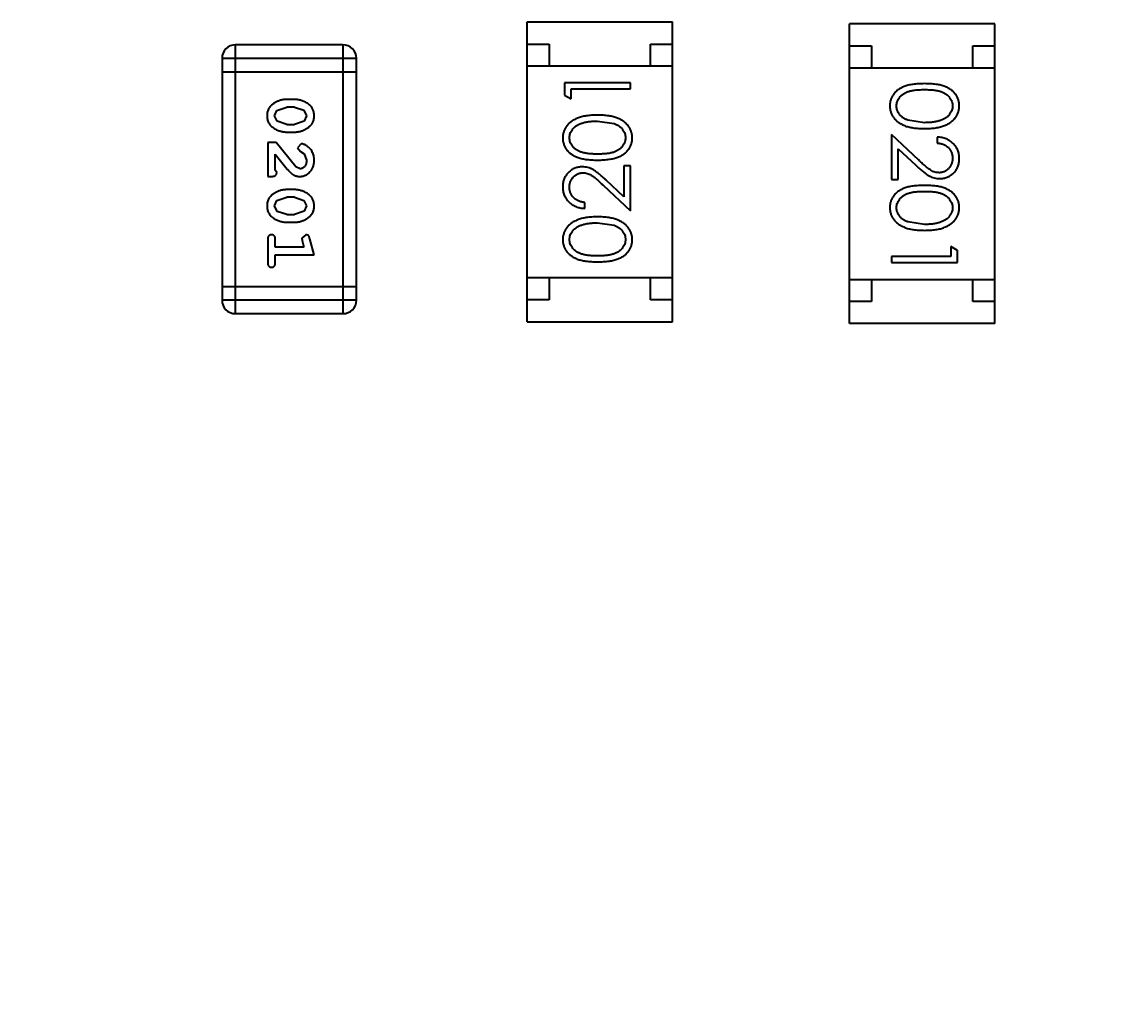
# Model space of a CAD drawing. Header units: millimetres. Extents: x -67 to 102, y -58 to 29.
# Drawn here: x 57.022 to 59.512, y -34.67 to -32.452 of the extents above; entities that cross this region are included whole.
import ezdxf

# ---------------------------------------------------------------- set-up
doc = ezdxf.new("R2010")
doc.units = ezdxf.units.MM
doc.header["$LTSCALE"] = 1.21
doc.header["$MEASUREMENT"] = 0
doc.header["$PDMODE"] = 3
doc.header["$PDSIZE"] = 0.3125
doc.layers.get('0').update_dxf_attribs({"linetype": 'CONTINUOUS'})
doc.layers.get('DEFPOINTS').update_dxf_attribs({"linetype": 'CONTINUOUS'})
doc.layers.add('Dim', color=3, linetype='CONTINUOUS', lineweight=25)
doc.styles.get("Standard").update_dxf_attribs({"font": 'txt', "width": 0.8})
doc.dimstyles.get("Standard").update_dxf_attribs({"dimtxt": 0.15625, "dimasz": 0.1875, "dimexe": 0.125, "dimexo": 0.0625, "dimgap": 0.09, "dimtad": 0, "dimtih": 1, "dimtoh": 1, "dimzin": 4, "dimdsep": 46, "dimtxsty": 'Standard', "dimblk": '_FILLED', "dimblk1": '_FILLED', "dimblk2": '_FILLED', "dimcen": 0.09, "dimazin": 1, "dimtp": 0.01, "dimtm": 0.01, "dimtfac": 1, "dimtofl": 0, "dimtmove": 0, "dimatfit": 3, "dimldrblk": '_FILLED', "dimfxl": 1, "dimtolj": 1, "dimtzin": 4, "dimarcsym": 0})

# ---------------------------------------------------------------- blocks, each defined once
blk = doc.blocks.new('_FILLED')
at = {"color": 0, "linetype": 'ByBlock'}
blk.add_solid([(0, 0), (-1, 0.1667), (-1, -0.1667)], dxfattribs=at)
blk = doc.blocks.new('*D46')
at = {"color": 0, "linetype": 'ByBlock', "lineweight": -2}
for p, q in [((46.8524, -34.0313), (46.8524, -55.0848)), ((77.3324, -34.0313), (77.3324, -55.0848)), ((46.8524, -54.9598), (58.9357, -54.9598)), ((77.3324, -54.9598), (65.2491, -54.9598))]:
    blk.add_line(p, q, dxfattribs=at)
at = {"layer": 'DEFPOINTS', "color": 0, "linetype": 'ByBlock'}
for p in [(46.8524, -33.9688), (77.3324, -33.9688)]:
    blk.add_point(p, dxfattribs=at)
at = {"color": 0, "linetype": 'ByBlock', "lineweight": -2, "xscale": 2, "yscale": 2, "zscale": 2, "rotation": 180}
blk.add_blockref('_FILLED', (46.8524, -54.9598), dxfattribs=at)
at = {"color": 0, "linetype": 'ByBlock', "lineweight": -2, "xscale": 2, "yscale": 2, "zscale": 2}
blk.add_blockref('_FILLED', (77.3324, -54.9598), dxfattribs=at)
at = {"color": 0, "linetype": 'ByBlock', "lineweight": -2, "insert": (62.0924, -54.9598), "char_height": 2, "attachment_point": 5}
blk.add_mtext('\\A1;30.48', dxfattribs=at)

msp = doc.modelspace()

# ---------------------------------------------------------------- linework, layer by layer
at = {"color": 7, "linetype": 'Continuous'}
for p, q in [((58.1675, -32.4518), (58.4975, -32.4518)), ((58.1675, -33.1318), (58.1675, -32.4518)), ((58.4975, -33.1318), (58.4975, -32.4518)), ((59.2286, -32.4557), (58.8986, -32.4557)), ((58.8986, -33.1357), (58.8986, -32.4557)), ((59.2286, -33.1357), (59.2286, -32.4557)), ((57.7499, -32.5036), (57.5061, -32.5036)), ((57.5061, -33.1132), (57.5061, -32.5036)), ((57.7499, -32.5036), (57.7499, -33.1132)), ((58.1675, -32.5018), (58.2175, -32.5018)), ((58.2175, -32.5018), (58.2175, -32.5518)), ((58.4475, -32.5018), (58.4975, -32.5018)), ((58.4475, -32.5518), (58.4475, -32.5018)), ((58.8986, -32.5057), (58.9486, -32.5057)), ((58.9486, -32.5057), (58.9486, -32.5557)), ((59.1786, -32.5057), (59.2286, -32.5057)), ((59.1786, -32.5557), (59.1786, -32.5057)), ((57.4756, -32.5341), (57.7804, -32.5341)), ((57.4756, -32.5341), (57.4756, -33.0828)), ((57.7804, -33.0828), (57.7804, -32.5341)), ((57.4756, -32.5646), (57.7804, -32.5646)), ((58.4975, -32.5518), (58.1675, -32.5518)), ((58.8986, -32.5557), (59.2286, -32.5557)), ((58.4022, -32.59), (58.2522, -32.59)), ((58.2522, -32.59), (58.2522, -32.6177)), ((58.4022, -32.6034), (58.4022, -32.59)), ((58.2522, -32.6177), (58.2676, -32.6265)), ((58.2676, -32.6034), (58.4022, -32.6034)), ((58.2676, -32.6265), (58.2676, -32.6034)), ((57.6002, -32.6525), (57.6225, -32.6448)), ((57.64, -32.6275), (57.6223, -32.6275)), ((57.6397, -32.6448), (57.6225, -32.6448)), ((57.6397, -32.6448), (57.6615, -32.6521)), ((57.595, -32.6646), (57.6002, -32.6525)), ((57.6008, -32.6769), (57.595, -32.6646)), ((57.6615, -32.6521), (57.6673, -32.6645)), ((57.6673, -32.6645), (57.662, -32.6766)), ((57.6225, -32.6842), (57.6008, -32.6769)), ((57.6225, -32.6842), (57.6397, -32.6842)), ((57.662, -32.6766), (57.6397, -32.6842)), ((58.3272, -32.6765), (58.3649, -32.6822)), ((59.0689, -32.6802), (59.0312, -32.6745)), ((57.6223, -32.7015), (57.64, -32.7015)), ((59.056, -32.7653), (58.9939, -32.7071)), ((58.9939, -32.7071), (58.9939, -32.809)), ((59.0977, -32.7129), (59.0977, -32.7263)), ((57.5981, -32.7251), (57.5792, -32.7251)), ((57.5792, -32.7251), (57.5792, -32.8022)), ((57.6431, -32.7801), (57.5981, -32.7251)), ((57.6553, -32.7282), (57.6469, -32.737)), ((57.6469, -32.737), (57.6534, -32.7455)), ((57.6534, -32.7455), (57.6619, -32.7505)), ((59.0093, -32.7392), (59.0493, -32.7768)), ((59.0093, -32.809), (59.0093, -32.7392)), ((57.5965, -32.788), (57.5965, -32.7518)), ((57.5965, -32.7518), (57.6236, -32.7854)), ((57.6619, -32.7505), (57.6673, -32.7654)), ((57.5997, -32.7935), (57.5965, -32.788)), ((57.6528, -32.7848), (57.6431, -32.7801)), ((58.4022, -32.7784), (58.3868, -32.7784)), ((58.3868, -32.7784), (58.3868, -32.8482)), ((58.4022, -32.8804), (58.4022, -32.7784)), ((57.5792, -32.8022), (57.5871, -32.8022)), ((58.3868, -32.8482), (58.3467, -32.8107)), ((58.9939, -32.809), (59.0093, -32.809)), ((57.64, -32.832), (57.6223, -32.832)), ((58.3401, -32.8222), (58.4022, -32.8804)), ((57.595, -32.8691), (57.6002, -32.857)), ((57.6008, -32.8814), (57.595, -32.8691)), ((57.6002, -32.857), (57.6225, -32.8493)), ((57.6397, -32.8493), (57.6225, -32.8493)), ((57.6397, -32.8493), (57.6615, -32.8566)), ((57.6615, -32.8566), (57.6673, -32.869)), ((57.6673, -32.869), (57.662, -32.8811)), ((58.2983, -32.8746), (58.2983, -32.8611)), ((57.6225, -32.8887), (57.6008, -32.8814)), ((57.6225, -32.8887), (57.6397, -32.8887)), ((57.662, -32.8811), (57.6397, -32.8887)), ((57.6223, -32.906), (57.64, -32.906)), ((58.3272, -32.9073), (58.3649, -32.913)), ((59.0689, -32.911), (59.0312, -32.9053)), ((57.5792, -32.9453), (57.5792, -32.9972)), ((57.5965, -32.9626), (57.5965, -32.9453)), ((57.6656, -32.9343), (57.6563, -32.9422)), ((57.6563, -32.9422), (57.6573, -32.9476)), ((57.6846, -32.9799), (57.6747, -32.9433)), ((57.6615, -32.9626), (57.5965, -32.9626)), ((57.6573, -32.9476), (57.6615, -32.9626)), ((59.1439, -32.9698), (59.1285, -32.961)), ((59.1285, -32.961), (59.1285, -32.984)), ((59.1439, -32.9975), (59.1439, -32.9698)), ((57.5965, -32.9799), (57.6846, -32.9799)), ((57.5965, -32.9972), (57.5965, -32.9799)), ((59.1285, -32.984), (58.9939, -32.984)), ((58.9939, -32.984), (58.9939, -32.9975)), ((58.9939, -32.9975), (59.1439, -32.9975)), ((58.4975, -33.0318), (58.1675, -33.0318)), ((58.2175, -33.0318), (58.2175, -33.0818)), ((58.4475, -33.0818), (58.4475, -33.0318)), ((58.8986, -33.0357), (59.2286, -33.0357)), ((58.9486, -33.0357), (58.9486, -33.0857)), ((59.1786, -33.0857), (59.1786, -33.0357)), ((57.7804, -33.0523), (57.4756, -33.0523)), ((57.7804, -33.0828), (57.4756, -33.0828)), ((58.2175, -33.0818), (58.1675, -33.0818)), ((58.4975, -33.0818), (58.4475, -33.0818)), ((58.9486, -33.0857), (58.8986, -33.0857)), ((59.2286, -33.0857), (59.1786, -33.0857)), ((57.5061, -33.1132), (57.7499, -33.1132)), ((58.1675, -33.1318), (58.4975, -33.1318)), ((59.2286, -33.1357), (58.8986, -33.1357))]:
    msp.add_line(p, q, dxfattribs=at)
for centre, start, end in [((57.5061, -32.5341), 90, 180), ((57.7499, -32.5341), 0, 90), ((57.5061, -33.0828), 180, 270), ((57.7499, -33.0828), 270, 0)]:
    msp.add_arc(centre, 0.0305, start, end, dxfattribs=at)
for points, knots in [([(59.0688, -32.5917), (59.0664, -32.5917), (59.0618, -32.5918), (59.055, -32.5921), (59.0487, -32.5926), (59.0427, -32.5933), (59.0372, -32.5942), (59.0321, -32.5952), (59.0273, -32.5966), (59.023, -32.5981), (59.019, -32.5998), (59.0153, -32.6016), (59.0118, -32.6036), (59.0086, -32.6058), (59.0056, -32.6081), (59.0029, -32.6106), (59.0005, -32.6133), (58.9983, -32.616), (58.9964, -32.619), (58.9947, -32.622), (58.9932, -32.6251), (58.9921, -32.6283), (58.9912, -32.6315), (58.9905, -32.6349), (58.9901, -32.6384), (58.9901, -32.6407), (58.99, -32.6419)], [0, 0, 0, 0, 0.068113, 0.132564, 0.193427, 0.250218, 0.303569, 0.353576, 0.400235, 0.443586, 0.484619, 0.524292, 0.56238, 0.599049, 0.63494, 0.669782, 0.704009, 0.737842, 0.771098, 0.803896, 0.836415, 0.868639, 0.900715, 0.933378, 0.966213, 1, 1, 1, 1]), ([(59.1477, -32.6419), (59.1477, -32.6407), (59.1477, -32.6384), (59.1473, -32.6349), (59.1466, -32.6315), (59.1457, -32.6282), (59.1445, -32.625), (59.143, -32.6219), (59.1413, -32.6189), (59.1394, -32.6159), (59.1372, -32.6131), (59.1347, -32.6104), (59.132, -32.608), (59.129, -32.6057), (59.1258, -32.6035), (59.1224, -32.6015), (59.1187, -32.5997), (59.1147, -32.598), (59.1104, -32.5965), (59.1057, -32.5952), (59.1006, -32.5941), (59.0951, -32.5933), (59.0891, -32.5926), (59.0827, -32.5921), (59.0759, -32.5918), (59.0712, -32.5917), (59.0688, -32.5917)], [0, 0, 0, 0, 0.033742, 0.066533, 0.099153, 0.13154, 0.164087, 0.196563, 0.229707, 0.263315, 0.297504, 0.331686, 0.366482, 0.4021, 0.438958, 0.476748, 0.515985, 0.556589, 0.599519, 0.645765, 0.695487, 0.748721, 0.805687, 0.866754, 0.931405, 1, 1, 1, 1]), ([(59.0054, -32.6423), (59.0055, -32.6407), (59.0057, -32.6374), (59.007, -32.6325), (59.009, -32.6278), (59.0114, -32.624), (59.0137, -32.6211), (59.0156, -32.6191), (59.0178, -32.6172), (59.0201, -32.6154), (59.0226, -32.6138), (59.0253, -32.6123), (59.0282, -32.611), (59.0313, -32.6097), (59.0348, -32.6086), (59.0385, -32.6077), (59.0427, -32.6069), (59.0472, -32.6063), (59.0521, -32.6058), (59.0573, -32.6055), (59.063, -32.6052), (59.0669, -32.6052), (59.0689, -32.6052)], [0, 0, 0, 0, 0.060034, 0.120278, 0.182348, 0.247919, 0.281641, 0.315701, 0.350322, 0.385703, 0.421819, 0.459196, 0.497866, 0.538301, 0.58121, 0.628183, 0.679403, 0.734699, 0.794074, 0.858416, 0.927049, 1, 1, 1, 1]), ([(59.0689, -32.6052), (59.0709, -32.6052), (59.0748, -32.6052), (59.0805, -32.6055), (59.0858, -32.6058), (59.0906, -32.6063), (59.0952, -32.6069), (59.0993, -32.6078), (59.1031, -32.6087), (59.1065, -32.6098), (59.1096, -32.611), (59.1125, -32.6124), (59.1152, -32.6139), (59.1177, -32.6155), (59.12, -32.6172), (59.1222, -32.6191), (59.1241, -32.6211), (59.1264, -32.624), (59.1287, -32.6277), (59.1309, -32.6324), (59.1321, -32.6373), (59.1323, -32.6407), (59.1323, -32.6423)], [0, 0, 0, 0, 0.073302, 0.142286, 0.206253, 0.266017, 0.321612, 0.372532, 0.419497, 0.462398, 0.502825, 0.541489, 0.579034, 0.615143, 0.650298, 0.684912, 0.718701, 0.752189, 0.817245, 0.879117, 0.939613, 1, 1, 1, 1]), ([(57.6223, -32.6275), (57.6212, -32.6275), (57.6191, -32.6276), (57.6159, -32.6279), (57.6128, -32.6284), (57.6097, -32.6291), (57.6066, -32.6299), (57.6036, -32.6311), (57.6007, -32.6323), (57.5978, -32.6338), (57.5951, -32.6354), (57.5925, -32.637), (57.5902, -32.6387), (57.5881, -32.6403), (57.5862, -32.642), (57.5846, -32.6437), (57.5831, -32.6454), (57.5815, -32.6478), (57.5799, -32.651), (57.5786, -32.6552), (57.5778, -32.6597), (57.5777, -32.6629), (57.5777, -32.6646)], [0, 0, 0, 0, 0.049886, 0.09882, 0.148132, 0.19689, 0.246038, 0.295176, 0.345305, 0.395692, 0.445312, 0.491875, 0.535813, 0.577009, 0.616081, 0.652689, 0.687585, 0.720206, 0.785062, 0.85223, 0.923759, 1, 1, 1, 1]), ([(57.6846, -32.6643), (57.6846, -32.6629), (57.6845, -32.6601), (57.6838, -32.656), (57.6827, -32.6522), (57.6811, -32.6486), (57.679, -32.6453), (57.6765, -32.6422), (57.6736, -32.6394), (57.6702, -32.637), (57.6666, -32.6348), (57.6629, -32.6329), (57.6592, -32.6312), (57.6554, -32.6299), (57.6516, -32.6288), (57.6478, -32.6281), (57.6439, -32.6276), (57.6413, -32.6276), (57.64, -32.6275)], [0, 0, 0, 0, 0.06692, 0.130834, 0.19258, 0.252759, 0.312631, 0.373411, 0.436359, 0.501894, 0.568244, 0.632472, 0.69556, 0.757163, 0.818592, 0.878885, 0.939235, 1, 1, 1, 1]), ([(58.99, -32.6419), (58.9901, -32.6431), (58.9901, -32.6454), (58.9905, -32.649), (58.9912, -32.6524), (58.9921, -32.6557), (58.9933, -32.659), (58.9948, -32.6622), (58.9965, -32.6653), (58.9985, -32.6683), (59.0008, -32.6712), (59.0033, -32.6739), (59.0061, -32.6765), (59.0091, -32.6789), (59.0124, -32.6812), (59.016, -32.6832), (59.0198, -32.6852), (59.0239, -32.687), (59.0282, -32.6886), (59.033, -32.6899), (59.0381, -32.6911), (59.0435, -32.692), (59.0494, -32.6927), (59.0555, -32.6933), (59.0621, -32.6936), (59.0665, -32.6936), (59.0688, -32.6936)], [0, 0, 0, 0, 0.033824, 0.067298, 0.10028, 0.133019, 0.165736, 0.198792, 0.232372, 0.266409, 0.301016, 0.336196, 0.371972, 0.408574, 0.446394, 0.485225, 0.525372, 0.567224, 0.611081, 0.65775, 0.70702, 0.759235, 0.814484, 0.873227, 0.934937, 1, 1, 1, 1]), ([(59.0312, -32.6745), (59.0301, -32.6741), (59.0281, -32.6734), (59.0251, -32.672), (59.0224, -32.6706), (59.0199, -32.669), (59.0176, -32.6672), (59.0155, -32.6654), (59.0135, -32.6634), (59.0113, -32.6606), (59.0089, -32.6569), (59.0069, -32.6522), (59.0056, -32.6473), (59.0055, -32.644), (59.0054, -32.6423)], [0, 0, 0, 0, 0.075949, 0.148549, 0.218996, 0.286119, 0.351826, 0.416074, 0.478265, 0.540325, 0.660405, 0.774606, 0.887187, 1, 1, 1, 1]), ([(59.0688, -32.6936), (59.0711, -32.6936), (59.0756, -32.6936), (59.0822, -32.6933), (59.0884, -32.6927), (59.0942, -32.692), (59.0997, -32.691), (59.1048, -32.6899), (59.1096, -32.6885), (59.114, -32.6869), (59.1181, -32.685), (59.1219, -32.6831), (59.1255, -32.681), (59.1288, -32.6788), (59.1318, -32.6764), (59.1346, -32.6738), (59.1371, -32.6711), (59.1393, -32.6682), (59.1413, -32.6652), (59.143, -32.6621), (59.1445, -32.659), (59.1457, -32.6557), (59.1466, -32.6524), (59.1473, -32.6489), (59.1477, -32.6454), (59.1477, -32.6431), (59.1477, -32.6419)], [0, 0, 0, 0, 0.065278, 0.127205, 0.186168, 0.241675, 0.294115, 0.343609, 0.390387, 0.434463, 0.476646, 0.517002, 0.555936, 0.593716, 0.630057, 0.665601, 0.700745, 0.734917, 0.768681, 0.802087, 0.834849, 0.867433, 0.900138, 0.932806, 0.966212, 1, 1, 1, 1]), ([(59.1323, -32.6423), (59.1323, -32.644), (59.1321, -32.6472), (59.1309, -32.6521), (59.1287, -32.6568), (59.1264, -32.6605), (59.1241, -32.6634), (59.1221, -32.6654), (59.1199, -32.6674), (59.1174, -32.6692), (59.1147, -32.6709), (59.1117, -32.6724), (59.1085, -32.6739), (59.1051, -32.6752), (59.1014, -32.6764), (59.0975, -32.6774), (59.0934, -32.6782), (59.089, -32.679), (59.0843, -32.6795), (59.0794, -32.6799), (59.0742, -32.6801), (59.0707, -32.6802), (59.0689, -32.6802)], [0, 0, 0, 0, 0.059689, 0.119507, 0.181075, 0.246162, 0.279894, 0.314468, 0.350403, 0.387474, 0.426147, 0.466624, 0.508745, 0.553328, 0.600058, 0.649177, 0.700552, 0.754894, 0.811825, 0.871514, 0.934319, 1, 1, 1, 1]), ([(57.5777, -32.6646), (57.5777, -32.666), (57.5778, -32.6688), (57.5785, -32.6729), (57.5796, -32.6768), (57.5812, -32.6803), (57.5832, -32.6837), (57.5857, -32.6867), (57.5887, -32.6895), (57.5921, -32.692), (57.5957, -32.6942), (57.5993, -32.6961), (57.6031, -32.6978), (57.6068, -32.6991), (57.6106, -32.7002), (57.6145, -32.7009), (57.6184, -32.7014), (57.621, -32.7014), (57.6223, -32.7015)], [0, 0, 0, 0, 0.067217, 0.131051, 0.19272, 0.252824, 0.312745, 0.373449, 0.436041, 0.501494, 0.567761, 0.632087, 0.695096, 0.757109, 0.817993, 0.878657, 0.939311, 1, 1, 1, 1]), ([(57.64, -32.7015), (57.6411, -32.7015), (57.6432, -32.7014), (57.6464, -32.7011), (57.6496, -32.7006), (57.6527, -32.6999), (57.6557, -32.699), (57.6587, -32.6979), (57.6617, -32.6966), (57.6646, -32.6951), (57.6673, -32.6935), (57.6699, -32.6919), (57.6722, -32.6902), (57.6743, -32.6885), (57.6761, -32.6868), (57.6778, -32.6851), (57.6792, -32.6834), (57.6808, -32.681), (57.6824, -32.6778), (57.6837, -32.6737), (57.6845, -32.6691), (57.6846, -32.666), (57.6846, -32.6643)], [0, 0, 0, 0, 0.049855, 0.099516, 0.148482, 0.19758, 0.246804, 0.296268, 0.346517, 0.397047, 0.446826, 0.49336, 0.537801, 0.579207, 0.617974, 0.654833, 0.689171, 0.722088, 0.786392, 0.853518, 0.924186, 1, 1, 1, 1]), ([(58.3272, -32.6631), (58.3249, -32.6631), (58.3204, -32.6631), (58.3139, -32.6634), (58.3077, -32.664), (58.3018, -32.6647), (58.2964, -32.6657), (58.2912, -32.6668), (58.2865, -32.6682), (58.2821, -32.6698), (58.278, -32.6717), (58.2741, -32.6736), (58.2706, -32.6757), (58.2673, -32.6779), (58.2643, -32.6803), (58.2615, -32.6829), (58.259, -32.6856), (58.2567, -32.6885), (58.2547, -32.6915), (58.253, -32.6946), (58.2516, -32.6977), (58.2504, -32.701), (58.2495, -32.7043), (58.2488, -32.7078), (58.2484, -32.7113), (58.2484, -32.7136), (58.2483, -32.7148)], [0, 0, 0, 0, 0.065278, 0.127205, 0.186168, 0.241675, 0.294115, 0.343609, 0.390387, 0.434463, 0.476646, 0.517002, 0.555936, 0.593716, 0.630057, 0.665601, 0.700745, 0.734917, 0.768681, 0.802087, 0.834849, 0.867433, 0.900138, 0.932806, 0.966212, 1, 1, 1, 1]), ([(58.406, -32.7148), (58.406, -32.7136), (58.406, -32.7113), (58.4055, -32.7077), (58.4049, -32.7043), (58.4039, -32.701), (58.4027, -32.6977), (58.4013, -32.6945), (58.3995, -32.6914), (58.3976, -32.6884), (58.3953, -32.6855), (58.3928, -32.6828), (58.39, -32.6802), (58.3869, -32.6778), (58.3836, -32.6755), (58.3801, -32.6735), (58.3763, -32.6715), (58.3722, -32.6697), (58.3678, -32.6681), (58.3631, -32.6668), (58.358, -32.6656), (58.3525, -32.6647), (58.3467, -32.664), (58.3405, -32.6634), (58.334, -32.6631), (58.3295, -32.6631), (58.3272, -32.6631)], [0, 0, 0, 0, 0.033824, 0.067298, 0.10028, 0.133019, 0.165736, 0.198792, 0.232372, 0.266409, 0.301016, 0.336196, 0.371972, 0.408574, 0.446394, 0.485225, 0.525372, 0.567224, 0.611081, 0.65775, 0.70702, 0.759235, 0.814484, 0.873227, 0.934937, 1, 1, 1, 1]), ([(58.2637, -32.7144), (58.2638, -32.7127), (58.264, -32.7095), (58.2652, -32.7046), (58.2674, -32.6999), (58.2697, -32.6962), (58.272, -32.6933), (58.274, -32.6913), (58.2762, -32.6893), (58.2787, -32.6875), (58.2814, -32.6858), (58.2844, -32.6843), (58.2875, -32.6828), (58.291, -32.6815), (58.2946, -32.6804), (58.2985, -32.6793), (58.3027, -32.6785), (58.3071, -32.6777), (58.3118, -32.6772), (58.3167, -32.6768), (58.3219, -32.6766), (58.3254, -32.6765), (58.3272, -32.6765)], [0, 0, 0, 0, 0.059689, 0.119507, 0.181075, 0.246162, 0.279894, 0.314468, 0.350403, 0.387474, 0.426147, 0.466624, 0.508745, 0.553328, 0.600058, 0.649177, 0.700552, 0.754894, 0.811825, 0.871514, 0.934319, 1, 1, 1, 1]), ([(58.3649, -32.6822), (58.3659, -32.6826), (58.368, -32.6833), (58.3709, -32.6847), (58.3736, -32.6861), (58.3762, -32.6877), (58.3785, -32.6895), (58.3806, -32.6913), (58.3825, -32.6933), (58.3848, -32.6962), (58.3871, -32.6998), (58.3891, -32.7045), (58.3904, -32.7094), (58.3906, -32.7127), (58.3906, -32.7144)], [0, 0, 0, 0, 0.075949, 0.148549, 0.218996, 0.286119, 0.351826, 0.416074, 0.478265, 0.540325, 0.660405, 0.774606, 0.887187, 1, 1, 1, 1]), ([(58.2483, -32.7148), (58.2484, -32.716), (58.2484, -32.7183), (58.2488, -32.7218), (58.2495, -32.7252), (58.2504, -32.7285), (58.2516, -32.7317), (58.253, -32.7348), (58.2547, -32.7378), (58.2567, -32.7408), (58.2589, -32.7436), (58.2614, -32.7463), (58.2641, -32.7487), (58.267, -32.751), (58.2703, -32.7532), (58.2737, -32.7552), (58.2774, -32.757), (58.2814, -32.7587), (58.2857, -32.7602), (58.2904, -32.7615), (58.2955, -32.7626), (58.301, -32.7634), (58.307, -32.7641), (58.3134, -32.7646), (58.3202, -32.7649), (58.3248, -32.765), (58.3272, -32.765)], [0, 0, 0, 0, 0.033742, 0.066533, 0.099153, 0.13154, 0.164087, 0.196563, 0.229707, 0.263315, 0.297504, 0.331686, 0.366482, 0.4021, 0.438958, 0.476748, 0.515985, 0.556589, 0.599519, 0.645765, 0.695487, 0.748721, 0.805687, 0.866754, 0.931405, 1, 1, 1, 1]), ([(58.3272, -32.7515), (58.3252, -32.7515), (58.3213, -32.7515), (58.3156, -32.7512), (58.3103, -32.7509), (58.3054, -32.7504), (58.3009, -32.7498), (58.2968, -32.7489), (58.293, -32.748), (58.2896, -32.7469), (58.2865, -32.7457), (58.2836, -32.7443), (58.2809, -32.7429), (58.2784, -32.7412), (58.276, -32.7395), (58.2739, -32.7376), (58.272, -32.7356), (58.2697, -32.7327), (58.2674, -32.729), (58.2652, -32.7243), (58.264, -32.7194), (58.2638, -32.716), (58.2637, -32.7144)], [0, 0, 0, 0, 0.073302, 0.142286, 0.206253, 0.266017, 0.321612, 0.372532, 0.419497, 0.462398, 0.502825, 0.541489, 0.579034, 0.615143, 0.650298, 0.684912, 0.718701, 0.752189, 0.817245, 0.879117, 0.939613, 1, 1, 1, 1]), ([(58.3906, -32.7144), (58.3906, -32.716), (58.3904, -32.7193), (58.3891, -32.7242), (58.387, -32.7289), (58.3846, -32.7327), (58.3823, -32.7356), (58.3804, -32.7376), (58.3783, -32.7395), (58.376, -32.7413), (58.3734, -32.7429), (58.3707, -32.7444), (58.3678, -32.7457), (58.3647, -32.747), (58.3613, -32.7481), (58.3575, -32.749), (58.3534, -32.7498), (58.3489, -32.7504), (58.344, -32.7509), (58.3387, -32.7512), (58.3331, -32.7515), (58.3292, -32.7515), (58.3272, -32.7515)], [0, 0, 0, 0, 0.060034, 0.120278, 0.182348, 0.247919, 0.281641, 0.315701, 0.350322, 0.385703, 0.421819, 0.459196, 0.497866, 0.538301, 0.58121, 0.628183, 0.679403, 0.734699, 0.794074, 0.858416, 0.927049, 1, 1, 1, 1]), ([(58.3272, -32.765), (58.3296, -32.765), (58.3343, -32.7649), (58.341, -32.7646), (58.3474, -32.7641), (58.3533, -32.7634), (58.3589, -32.7625), (58.364, -32.7615), (58.3687, -32.7601), (58.3731, -32.7586), (58.3771, -32.7569), (58.3808, -32.7551), (58.3843, -32.7531), (58.3875, -32.7509), (58.3904, -32.7486), (58.3932, -32.7461), (58.3956, -32.7434), (58.3978, -32.7407), (58.3997, -32.7377), (58.4014, -32.7347), (58.4029, -32.7316), (58.404, -32.7284), (58.4049, -32.7252), (58.4056, -32.7218), (58.406, -32.7183), (58.406, -32.716), (58.406, -32.7148)], [0, 0, 0, 0, 0.068113, 0.132564, 0.193427, 0.250218, 0.303569, 0.353576, 0.400235, 0.443586, 0.484619, 0.524292, 0.56238, 0.599049, 0.63494, 0.669782, 0.704009, 0.737842, 0.771098, 0.803896, 0.836415, 0.868639, 0.900715, 0.933378, 0.966213, 1, 1, 1, 1]), ([(59.1477, -32.7618), (59.1477, -32.7601), (59.1476, -32.7568), (59.1469, -32.752), (59.1458, -32.7474), (59.1443, -32.7429), (59.1423, -32.7387), (59.1399, -32.7347), (59.137, -32.7309), (59.1337, -32.7273), (59.1301, -32.7241), (59.1262, -32.7212), (59.122, -32.7188), (59.1177, -32.7167), (59.113, -32.7151), (59.1081, -32.7139), (59.103, -32.7131), (59.0995, -32.713), (59.0977, -32.7129)], [0, 0, 0, 0, 0.06445, 0.126725, 0.187421, 0.247417, 0.306749, 0.366595, 0.427749, 0.490235, 0.553031, 0.614805, 0.676505, 0.738096, 0.801021, 0.864897, 0.931209, 1, 1, 1, 1]), ([(57.6846, -32.7655), (57.6846, -32.7638), (57.6845, -32.7604), (57.6836, -32.7555), (57.6822, -32.7507), (57.6802, -32.7462), (57.6778, -32.7421), (57.6749, -32.7385), (57.6716, -32.7353), (57.6681, -32.7328), (57.6645, -32.7308), (57.6612, -32.7294), (57.6581, -32.7284), (57.6562, -32.7283), (57.6553, -32.7282)], [0, 0, 0, 0, 0.098286, 0.193983, 0.289056, 0.384352, 0.477435, 0.566197, 0.652355, 0.737986, 0.818188, 0.887401, 0.94802, 1, 1, 1, 1]), ([(59.0977, -32.7263), (59.0991, -32.7265), (59.1017, -32.7267), (59.1054, -32.7275), (59.109, -32.7284), (59.1123, -32.7296), (59.1154, -32.7312), (59.1183, -32.7329), (59.1209, -32.7349), (59.1233, -32.7372), (59.1254, -32.7396), (59.1273, -32.7422), (59.1289, -32.745), (59.1301, -32.7479), (59.1311, -32.751), (59.1318, -32.7542), (59.1323, -32.7576), (59.1323, -32.7599), (59.1323, -32.7611)], [0, 0, 0, 0, 0.073648, 0.143686, 0.210962, 0.275557, 0.338064, 0.399311, 0.4594, 0.51934, 0.579024, 0.637809, 0.695959, 0.754122, 0.813113, 0.873453, 0.935561, 1, 1, 1, 1]), ([(57.6519, -32.8022), (57.653, -32.8021), (57.6552, -32.802), (57.6584, -32.8016), (57.6615, -32.8008), (57.6645, -32.7996), (57.6673, -32.7982), (57.6701, -32.7964), (57.6727, -32.7943), (57.6751, -32.7919), (57.6773, -32.7892), (57.6793, -32.7864), (57.6809, -32.7833), (57.6823, -32.7801), (57.6833, -32.7767), (57.6841, -32.7731), (57.6845, -32.7694), (57.6846, -32.7668), (57.6846, -32.7655)], [0, 0, 0, 0, 0.060981, 0.120256, 0.178148, 0.236115, 0.293993, 0.352864, 0.413358, 0.476056, 0.539296, 0.602396, 0.665116, 0.728325, 0.792919, 0.859317, 0.928302, 1, 1, 1, 1]), ([(57.6673, -32.7654), (57.6673, -32.7668), (57.6672, -32.7695), (57.6663, -32.7733), (57.665, -32.7767), (57.663, -32.7795), (57.6608, -32.7819), (57.6583, -32.7836), (57.6556, -32.7846), (57.6537, -32.7848), (57.6528, -32.7848)], [0, 0, 0, 0, 0.156344, 0.299348, 0.4327, 0.561, 0.682299, 0.791883, 0.89611, 1, 1, 1, 1]), ([(59.1019, -32.7936), (59.1003, -32.7936), (59.0971, -32.7935), (59.0923, -32.7924), (59.0876, -32.7907), (59.0838, -32.7887), (59.0807, -32.7867), (59.078, -32.7848), (59.0751, -32.7825), (59.0718, -32.7798), (59.0683, -32.7767), (59.0644, -32.7733), (59.0603, -32.7694), (59.0574, -32.7667), (59.056, -32.7653)], [0, 0, 0, 0, 0.088014, 0.174976, 0.2638, 0.355443, 0.406413, 0.465519, 0.533076, 0.609353, 0.693899, 0.787171, 0.889197, 1, 1, 1, 1]), ([(59.1323, -32.7611), (59.1323, -32.7622), (59.1323, -32.7644), (59.1318, -32.7677), (59.1311, -32.7708), (59.1301, -32.7737), (59.1289, -32.7766), (59.1273, -32.7793), (59.1255, -32.7818), (59.1234, -32.7842), (59.1211, -32.7864), (59.1187, -32.7883), (59.1162, -32.79), (59.1135, -32.7914), (59.1108, -32.7924), (59.1079, -32.7931), (59.105, -32.7936), (59.103, -32.7936), (59.1019, -32.7936)], [0, 0, 0, 0, 0.068027, 0.133505, 0.19695, 0.26027, 0.322741, 0.384982, 0.448465, 0.513424, 0.578224, 0.640011, 0.700094, 0.760067, 0.819012, 0.877878, 0.938035, 1, 1, 1, 1]), ([(59.1031, -32.8071), (59.1046, -32.8071), (59.1075, -32.807), (59.1119, -32.8064), (59.116, -32.8054), (59.12, -32.8041), (59.1239, -32.8023), (59.1276, -32.8001), (59.1311, -32.7976), (59.1345, -32.7946), (59.1376, -32.7914), (59.1403, -32.7879), (59.1426, -32.7841), (59.1445, -32.7801), (59.146, -32.7759), (59.147, -32.7714), (59.1476, -32.7667), (59.1477, -32.7634), (59.1477, -32.7618)], [0, 0, 0, 0, 0.06271, 0.123347, 0.183401, 0.242828, 0.302097, 0.36242, 0.423725, 0.487032, 0.550491, 0.612709, 0.674265, 0.73617, 0.799211, 0.863483, 0.930525, 1, 1, 1, 1]), ([(57.5871, -32.8022), (57.5882, -32.8021), (57.5901, -32.8021), (57.5928, -32.8016), (57.5951, -32.801), (57.5968, -32.7999), (57.5981, -32.7986), (57.599, -32.7971), (57.5996, -32.7954), (57.5997, -32.7941), (57.5997, -32.7935)], [0, 0, 0, 0, 0.1844, 0.34094, 0.473574, 0.586824, 0.690029, 0.789175, 0.890445, 1, 1, 1, 1]), ([(57.6236, -32.7854), (57.6243, -32.7863), (57.6258, -32.788), (57.628, -32.7903), (57.6302, -32.7924), (57.6321, -32.7943), (57.634, -32.7959), (57.6358, -32.7973), (57.6374, -32.7984), (57.6395, -32.7995), (57.642, -32.8006), (57.6452, -32.8015), (57.6485, -32.8021), (57.6507, -32.8021), (57.6519, -32.8022)], [0, 0, 0, 0, 0.103002, 0.197728, 0.285279, 0.365235, 0.437224, 0.502446, 0.560545, 0.611446, 0.707576, 0.80349, 0.900532, 1, 1, 1, 1]), ([(58.2929, -32.7804), (58.2914, -32.7804), (58.2885, -32.7805), (58.2842, -32.7811), (58.2801, -32.7821), (58.276, -32.7834), (58.2722, -32.7852), (58.2685, -32.7874), (58.2649, -32.7899), (58.2616, -32.7929), (58.2584, -32.796), (58.2558, -32.7996), (58.2535, -32.8033), (58.2515, -32.8073), (58.2501, -32.8116), (58.2491, -32.8161), (58.2485, -32.8208), (58.2484, -32.824), (58.2483, -32.8257)], [0, 0, 0, 0, 0.06271, 0.123347, 0.183401, 0.242828, 0.302097, 0.36242, 0.423725, 0.487032, 0.550491, 0.612709, 0.674265, 0.73617, 0.799211, 0.863483, 0.930525, 1, 1, 1, 1]), ([(58.2637, -32.8264), (58.2638, -32.8252), (58.2638, -32.823), (58.2642, -32.8198), (58.2649, -32.8167), (58.2659, -32.8137), (58.2672, -32.8109), (58.2687, -32.8082), (58.2706, -32.8056), (58.2727, -32.8032), (58.2749, -32.801), (58.2774, -32.7991), (58.2799, -32.7975), (58.2825, -32.7961), (58.2853, -32.7951), (58.2881, -32.7944), (58.2911, -32.7939), (58.2931, -32.7938), (58.2941, -32.7938)], [0, 0, 0, 0, 0.068027, 0.133505, 0.19695, 0.26027, 0.322741, 0.384982, 0.448465, 0.513424, 0.578224, 0.640011, 0.700094, 0.760067, 0.819012, 0.877878, 0.938035, 1, 1, 1, 1]), ([(58.3467, -32.8107), (58.3452, -32.8093), (58.3422, -32.8065), (58.3379, -32.8026), (58.3338, -32.799), (58.3299, -32.7958), (58.3263, -32.7929), (58.3229, -32.7905), (58.3197, -32.7884), (58.3159, -32.786), (58.3111, -32.7837), (58.3052, -32.7818), (58.2992, -32.7806), (58.295, -32.7804), (58.2929, -32.7804)], [0, 0, 0, 0, 0.09953, 0.192079, 0.277712, 0.357454, 0.429648, 0.495771, 0.555538, 0.608657, 0.707578, 0.804328, 0.901298, 1, 1, 1, 1]), ([(58.2941, -32.7938), (58.2958, -32.7939), (58.299, -32.794), (58.3038, -32.795), (58.3084, -32.7967), (58.3122, -32.7987), (58.3154, -32.8008), (58.318, -32.8027), (58.321, -32.805), (58.3243, -32.8077), (58.3278, -32.8107), (58.3316, -32.8142), (58.3358, -32.818), (58.3386, -32.8208), (58.3401, -32.8222)], [0, 0, 0, 0, 0.088014, 0.174976, 0.2638, 0.355443, 0.406413, 0.465519, 0.533076, 0.609353, 0.693899, 0.787171, 0.889197, 1, 1, 1, 1]), ([(59.0493, -32.7768), (59.0509, -32.7782), (59.0538, -32.781), (59.0582, -32.7849), (59.0623, -32.7885), (59.0662, -32.7917), (59.0698, -32.7945), (59.0732, -32.797), (59.0764, -32.7991), (59.0802, -32.8014), (59.0849, -32.8037), (59.0908, -32.8057), (59.0969, -32.8069), (59.1011, -32.807), (59.1031, -32.8071)], [0, 0, 0, 0, 0.09953, 0.192079, 0.277712, 0.357454, 0.429648, 0.495771, 0.555538, 0.608657, 0.707578, 0.804328, 0.901298, 1, 1, 1, 1]), ([(57.6223, -32.832), (57.6212, -32.8321), (57.6191, -32.8321), (57.6159, -32.8324), (57.6128, -32.8329), (57.6097, -32.8336), (57.6066, -32.8345), (57.6036, -32.8356), (57.6007, -32.8368), (57.5978, -32.8383), (57.5951, -32.8399), (57.5925, -32.8415), (57.5902, -32.8432), (57.5881, -32.8448), (57.5862, -32.8465), (57.5846, -32.8482), (57.5831, -32.85), (57.5815, -32.8523), (57.5799, -32.8555), (57.5786, -32.8597), (57.5778, -32.8643), (57.5777, -32.8674), (57.5777, -32.8691)], [0, 0, 0, 0, 0.049886, 0.09882, 0.148132, 0.19689, 0.246038, 0.295176, 0.345305, 0.395692, 0.445312, 0.491875, 0.535813, 0.577009, 0.616081, 0.652689, 0.687585, 0.720206, 0.785062, 0.85223, 0.923759, 1, 1, 1, 1]), ([(57.6846, -32.8688), (57.6846, -32.8674), (57.6845, -32.8646), (57.6838, -32.8605), (57.6827, -32.8567), (57.6811, -32.8531), (57.679, -32.8498), (57.6765, -32.8467), (57.6736, -32.844), (57.6702, -32.8415), (57.6666, -32.8393), (57.6629, -32.8374), (57.6592, -32.8357), (57.6554, -32.8344), (57.6516, -32.8333), (57.6478, -32.8326), (57.6439, -32.8321), (57.6413, -32.8321), (57.64, -32.832)], [0, 0, 0, 0, 0.06692, 0.130834, 0.19258, 0.252759, 0.312631, 0.373411, 0.436359, 0.501894, 0.568244, 0.632472, 0.69556, 0.757163, 0.818592, 0.878885, 0.939235, 1, 1, 1, 1]), ([(58.2483, -32.8257), (58.2484, -32.8273), (58.2484, -32.8306), (58.2491, -32.8355), (58.2502, -32.8401), (58.2518, -32.8445), (58.2538, -32.8487), (58.2562, -32.8528), (58.259, -32.8566), (58.2624, -32.8601), (58.266, -32.8634), (58.2699, -32.8663), (58.274, -32.8687), (58.2784, -32.8707), (58.283, -32.8724), (58.2879, -32.8735), (58.293, -32.8743), (58.2966, -32.8745), (58.2983, -32.8746)], [0, 0, 0, 0, 0.06445, 0.126725, 0.187421, 0.247417, 0.306749, 0.366595, 0.427749, 0.490235, 0.553031, 0.614805, 0.676505, 0.738096, 0.801021, 0.864897, 0.931209, 1, 1, 1, 1]), ([(58.2983, -32.8611), (58.297, -32.861), (58.2944, -32.8608), (58.2906, -32.86), (58.2871, -32.8591), (58.2837, -32.8578), (58.2807, -32.8563), (58.2778, -32.8546), (58.2752, -32.8526), (58.2728, -32.8503), (58.2707, -32.8479), (58.2688, -32.8452), (58.2672, -32.8425), (58.266, -32.8395), (58.265, -32.8364), (58.2642, -32.8332), (58.2638, -32.8298), (58.2638, -32.8275), (58.2637, -32.8264)], [0, 0, 0, 0, 0.073648, 0.143686, 0.210962, 0.275557, 0.338064, 0.399311, 0.4594, 0.51934, 0.579024, 0.637809, 0.695959, 0.754122, 0.813113, 0.873453, 0.935561, 1, 1, 1, 1]), ([(59.0688, -32.8225), (59.0664, -32.8225), (59.0618, -32.8225), (59.055, -32.8228), (59.0487, -32.8233), (59.0427, -32.8241), (59.0372, -32.825), (59.0321, -32.826), (59.0273, -32.8273), (59.023, -32.8289), (59.019, -32.8305), (59.0153, -32.8324), (59.0118, -32.8344), (59.0086, -32.8366), (59.0056, -32.8389), (59.0029, -32.8414), (59.0005, -32.844), (58.9983, -32.8468), (58.9964, -32.8497), (58.9947, -32.8528), (58.9932, -32.8558), (58.9921, -32.859), (58.9912, -32.8623), (58.9905, -32.8657), (58.9901, -32.8691), (58.9901, -32.8715), (58.99, -32.8726)], [0, 0, 0, 0, 0.068113, 0.132564, 0.193427, 0.250218, 0.303569, 0.353576, 0.400235, 0.443586, 0.484619, 0.524292, 0.56238, 0.599049, 0.63494, 0.669782, 0.704009, 0.737842, 0.771098, 0.803896, 0.836415, 0.868639, 0.900715, 0.933378, 0.966213, 1, 1, 1, 1]), ([(59.0054, -32.8731), (59.0055, -32.8714), (59.0057, -32.8681), (59.007, -32.8633), (59.009, -32.8585), (59.0114, -32.8548), (59.0137, -32.8519), (59.0156, -32.8499), (59.0178, -32.848), (59.0201, -32.8462), (59.0226, -32.8446), (59.0253, -32.8431), (59.0282, -32.8417), (59.0313, -32.8405), (59.0348, -32.8394), (59.0385, -32.8385), (59.0427, -32.8377), (59.0472, -32.837), (59.0521, -32.8366), (59.0573, -32.8362), (59.063, -32.836), (59.0669, -32.836), (59.0689, -32.836)], [0, 0, 0, 0, 0.060034, 0.120278, 0.182348, 0.247919, 0.281641, 0.315701, 0.350322, 0.385703, 0.421819, 0.459196, 0.497866, 0.538301, 0.58121, 0.628183, 0.679403, 0.734699, 0.794074, 0.858416, 0.927049, 1, 1, 1, 1]), ([(59.1477, -32.8726), (59.1477, -32.8715), (59.1477, -32.8691), (59.1473, -32.8657), (59.1466, -32.8623), (59.1457, -32.859), (59.1445, -32.8558), (59.143, -32.8527), (59.1413, -32.8497), (59.1394, -32.8467), (59.1372, -32.8439), (59.1347, -32.8412), (59.132, -32.8388), (59.129, -32.8364), (59.1258, -32.8343), (59.1224, -32.8323), (59.1187, -32.8304), (59.1147, -32.8288), (59.1104, -32.8273), (59.1057, -32.826), (59.1006, -32.8249), (59.0951, -32.824), (59.0891, -32.8233), (59.0827, -32.8228), (59.0759, -32.8225), (59.0712, -32.8225), (59.0688, -32.8225)], [0, 0, 0, 0, 0.033742, 0.066533, 0.099153, 0.13154, 0.164087, 0.196563, 0.229707, 0.263315, 0.297504, 0.331686, 0.366482, 0.4021, 0.438958, 0.476748, 0.515985, 0.556589, 0.599519, 0.645765, 0.695487, 0.748721, 0.805687, 0.866754, 0.931405, 1, 1, 1, 1]), ([(59.0689, -32.836), (59.0709, -32.836), (59.0748, -32.836), (59.0805, -32.8362), (59.0858, -32.8366), (59.0906, -32.8371), (59.0952, -32.8377), (59.0993, -32.8385), (59.1031, -32.8394), (59.1065, -32.8405), (59.1096, -32.8418), (59.1125, -32.8431), (59.1152, -32.8446), (59.1177, -32.8463), (59.12, -32.848), (59.1222, -32.8499), (59.1241, -32.8519), (59.1264, -32.8548), (59.1287, -32.8585), (59.1309, -32.8632), (59.1321, -32.8681), (59.1323, -32.8714), (59.1323, -32.8731)], [0, 0, 0, 0, 0.073302, 0.142286, 0.206253, 0.266017, 0.321612, 0.372532, 0.419497, 0.462398, 0.502825, 0.541489, 0.579034, 0.615143, 0.650298, 0.684912, 0.718701, 0.752189, 0.817245, 0.879117, 0.939613, 1, 1, 1, 1]), ([(57.5777, -32.8691), (57.5777, -32.8705), (57.5778, -32.8733), (57.5785, -32.8774), (57.5796, -32.8813), (57.5812, -32.8849), (57.5832, -32.8882), (57.5857, -32.8912), (57.5887, -32.894), (57.5921, -32.8965), (57.5957, -32.8987), (57.5993, -32.9006), (57.6031, -32.9023), (57.6068, -32.9036), (57.6106, -32.9047), (57.6145, -32.9054), (57.6184, -32.9059), (57.621, -32.906), (57.6223, -32.906)], [0, 0, 0, 0, 0.067217, 0.131051, 0.19272, 0.252824, 0.312745, 0.373449, 0.436041, 0.501494, 0.567761, 0.632087, 0.695096, 0.757109, 0.817993, 0.878657, 0.939311, 1, 1, 1, 1]), ([(57.64, -32.906), (57.6411, -32.906), (57.6432, -32.9059), (57.6464, -32.9056), (57.6496, -32.9051), (57.6527, -32.9044), (57.6557, -32.9035), (57.6587, -32.9024), (57.6617, -32.9011), (57.6646, -32.8996), (57.6673, -32.898), (57.6699, -32.8964), (57.6722, -32.8947), (57.6743, -32.893), (57.6761, -32.8913), (57.6778, -32.8896), (57.6792, -32.8879), (57.6808, -32.8855), (57.6824, -32.8823), (57.6837, -32.8782), (57.6845, -32.8736), (57.6846, -32.8705), (57.6846, -32.8688)], [0, 0, 0, 0, 0.049855, 0.099516, 0.148482, 0.19758, 0.246804, 0.296268, 0.346517, 0.397047, 0.446826, 0.49336, 0.537801, 0.579207, 0.617974, 0.654833, 0.689171, 0.722088, 0.786392, 0.853518, 0.924186, 1, 1, 1, 1]), ([(58.3272, -32.8938), (58.3249, -32.8938), (58.3204, -32.8939), (58.3139, -32.8942), (58.3077, -32.8947), (58.3018, -32.8955), (58.2964, -32.8964), (58.2912, -32.8976), (58.2865, -32.899), (58.2821, -32.9006), (58.278, -32.9024), (58.2741, -32.9043), (58.2706, -32.9064), (58.2673, -32.9087), (58.2643, -32.9111), (58.2615, -32.9137), (58.259, -32.9164), (58.2567, -32.9193), (58.2547, -32.9222), (58.253, -32.9253), (58.2516, -32.9285), (58.2504, -32.9318), (58.2495, -32.9351), (58.2488, -32.9385), (58.2484, -32.942), (58.2484, -32.9444), (58.2483, -32.9456)], [0, 0, 0, 0, 0.065278, 0.127205, 0.186168, 0.241675, 0.294115, 0.343609, 0.390387, 0.434463, 0.476646, 0.517002, 0.555936, 0.593716, 0.630057, 0.665601, 0.700745, 0.734917, 0.768681, 0.802087, 0.834849, 0.867433, 0.900138, 0.932806, 0.966212, 1, 1, 1, 1]), ([(58.406, -32.9456), (58.406, -32.9444), (58.406, -32.942), (58.4055, -32.9385), (58.4049, -32.9351), (58.4039, -32.9317), (58.4027, -32.9285), (58.4013, -32.9253), (58.3995, -32.9222), (58.3976, -32.9192), (58.3953, -32.9163), (58.3928, -32.9135), (58.39, -32.9109), (58.3869, -32.9085), (58.3836, -32.9063), (58.3801, -32.9042), (58.3763, -32.9023), (58.3722, -32.9005), (58.3678, -32.8989), (58.3631, -32.8976), (58.358, -32.8964), (58.3525, -32.8954), (58.3467, -32.8947), (58.3405, -32.8942), (58.334, -32.8939), (58.3295, -32.8938), (58.3272, -32.8938)], [0, 0, 0, 0, 0.033824, 0.067298, 0.10028, 0.133019, 0.165736, 0.198792, 0.232372, 0.266409, 0.301016, 0.336196, 0.371972, 0.408574, 0.446394, 0.485225, 0.525372, 0.567224, 0.611081, 0.65775, 0.70702, 0.759235, 0.814484, 0.873227, 0.934937, 1, 1, 1, 1]), ([(58.99, -32.8726), (58.9901, -32.8738), (58.9901, -32.8762), (58.9905, -32.8797), (58.9912, -32.8832), (58.9921, -32.8865), (58.9933, -32.8898), (58.9948, -32.893), (58.9965, -32.8961), (58.9985, -32.8991), (59.0008, -32.902), (59.0033, -32.9047), (59.0061, -32.9073), (59.0091, -32.9097), (59.0124, -32.9119), (59.016, -32.914), (59.0198, -32.9159), (59.0239, -32.9177), (59.0282, -32.9193), (59.033, -32.9207), (59.0381, -32.9218), (59.0435, -32.9228), (59.0494, -32.9235), (59.0555, -32.9241), (59.0621, -32.9243), (59.0665, -32.9244), (59.0688, -32.9244)], [0, 0, 0, 0, 0.033824, 0.067298, 0.10028, 0.133019, 0.165736, 0.198792, 0.232372, 0.266409, 0.301016, 0.336196, 0.371972, 0.408574, 0.446394, 0.485225, 0.525372, 0.567224, 0.611081, 0.65775, 0.70702, 0.759235, 0.814484, 0.873227, 0.934937, 1, 1, 1, 1]), ([(59.0312, -32.9053), (59.0301, -32.9049), (59.0281, -32.9041), (59.0251, -32.9028), (59.0224, -32.9013), (59.0199, -32.8997), (59.0176, -32.898), (59.0155, -32.8961), (59.0135, -32.8941), (59.0113, -32.8913), (59.0089, -32.8876), (59.0069, -32.8829), (59.0056, -32.8781), (59.0055, -32.8748), (59.0054, -32.8731)], [0, 0, 0, 0, 0.075949, 0.148549, 0.218996, 0.286119, 0.351826, 0.416074, 0.478265, 0.540325, 0.660405, 0.774606, 0.887187, 1, 1, 1, 1]), ([(59.0688, -32.9244), (59.0711, -32.9244), (59.0756, -32.9243), (59.0822, -32.9241), (59.0884, -32.9235), (59.0942, -32.9228), (59.0997, -32.9218), (59.1048, -32.9207), (59.1096, -32.9192), (59.114, -32.9176), (59.1181, -32.9158), (59.1219, -32.9139), (59.1255, -32.9118), (59.1288, -32.9096), (59.1318, -32.9071), (59.1346, -32.9046), (59.1371, -32.9019), (59.1393, -32.899), (59.1413, -32.896), (59.143, -32.8929), (59.1445, -32.8897), (59.1457, -32.8865), (59.1466, -32.8831), (59.1473, -32.8797), (59.1477, -32.8762), (59.1477, -32.8738), (59.1477, -32.8726)], [0, 0, 0, 0, 0.065278, 0.127205, 0.186168, 0.241675, 0.294115, 0.343609, 0.390387, 0.434463, 0.476646, 0.517002, 0.555936, 0.593716, 0.630057, 0.665601, 0.700745, 0.734917, 0.768681, 0.802087, 0.834849, 0.867433, 0.900138, 0.932806, 0.966212, 1, 1, 1, 1]), ([(59.1323, -32.8731), (59.1323, -32.8747), (59.1321, -32.878), (59.1309, -32.8829), (59.1287, -32.8875), (59.1264, -32.8913), (59.1241, -32.8941), (59.1221, -32.8962), (59.1199, -32.8982), (59.1174, -32.9), (59.1147, -32.9016), (59.1117, -32.9032), (59.1085, -32.9046), (59.1051, -32.906), (59.1014, -32.9071), (59.0975, -32.9082), (59.0934, -32.909), (59.089, -32.9098), (59.0843, -32.9103), (59.0794, -32.9107), (59.0742, -32.9109), (59.0707, -32.9109), (59.0689, -32.911)], [0, 0, 0, 0, 0.059689, 0.119507, 0.181075, 0.246162, 0.279894, 0.314468, 0.350403, 0.387474, 0.426147, 0.466624, 0.508745, 0.553328, 0.600058, 0.649177, 0.700552, 0.754894, 0.811825, 0.871514, 0.934319, 1, 1, 1, 1]), ([(58.2637, -32.9451), (58.2638, -32.9435), (58.264, -32.9402), (58.2652, -32.9354), (58.2674, -32.9307), (58.2697, -32.927), (58.272, -32.9241), (58.274, -32.922), (58.2762, -32.9201), (58.2787, -32.9183), (58.2814, -32.9166), (58.2844, -32.915), (58.2875, -32.9136), (58.291, -32.9123), (58.2946, -32.9111), (58.2985, -32.91), (58.3027, -32.9092), (58.3071, -32.9085), (58.3118, -32.908), (58.3167, -32.9075), (58.3219, -32.9074), (58.3254, -32.9073), (58.3272, -32.9073)], [0, 0, 0, 0, 0.059689, 0.119507, 0.181075, 0.246162, 0.279894, 0.314468, 0.350403, 0.387474, 0.426147, 0.466624, 0.508745, 0.553328, 0.600058, 0.649177, 0.700552, 0.754894, 0.811825, 0.871514, 0.934319, 1, 1, 1, 1]), ([(58.3649, -32.913), (58.3659, -32.9134), (58.368, -32.9141), (58.3709, -32.9154), (58.3736, -32.9169), (58.3762, -32.9185), (58.3785, -32.9203), (58.3806, -32.9221), (58.3825, -32.9241), (58.3848, -32.9269), (58.3871, -32.9306), (58.3891, -32.9353), (58.3904, -32.9402), (58.3906, -32.9435), (58.3906, -32.9451)], [0, 0, 0, 0, 0.075949, 0.148549, 0.218996, 0.286119, 0.351826, 0.416074, 0.478265, 0.540325, 0.660405, 0.774606, 0.887187, 1, 1, 1, 1]), ([(57.5879, -32.9343), (57.5873, -32.9343), (57.5861, -32.9344), (57.5844, -32.9349), (57.5829, -32.9357), (57.5815, -32.9369), (57.5805, -32.9384), (57.5798, -32.9404), (57.5793, -32.9427), (57.5792, -32.9444), (57.5792, -32.9453)], [0, 0, 0, 0, 0.115051, 0.223278, 0.329269, 0.437893, 0.554681, 0.682591, 0.83103, 1, 1, 1, 1]), ([(57.5965, -32.9453), (57.5965, -32.9444), (57.5965, -32.9427), (57.596, -32.9404), (57.5953, -32.9385), (57.5942, -32.9369), (57.5928, -32.9357), (57.5914, -32.9349), (57.5897, -32.9344), (57.5885, -32.9343), (57.5879, -32.9343)], [0, 0, 0, 0, 0.169102, 0.317658, 0.446239, 0.563118, 0.671828, 0.776546, 0.884858, 1, 1, 1, 1]), ([(57.6747, -32.9433), (57.6745, -32.9425), (57.674, -32.9409), (57.6732, -32.9388), (57.6723, -32.9372), (57.6712, -32.936), (57.6701, -32.9352), (57.6687, -32.9347), (57.6672, -32.9343), (57.6661, -32.9343), (57.6656, -32.9343)], [0, 0, 0, 0, 0.187321, 0.344927, 0.475328, 0.579604, 0.674244, 0.773631, 0.882025, 1, 1, 1, 1]), ([(58.2483, -32.9456), (58.2484, -32.9468), (58.2484, -32.9491), (58.2488, -32.9526), (58.2495, -32.9559), (58.2504, -32.9592), (58.2516, -32.9624), (58.253, -32.9656), (58.2547, -32.9686), (58.2567, -32.9715), (58.2589, -32.9743), (58.2614, -32.977), (58.2641, -32.9795), (58.267, -32.9818), (58.2703, -32.984), (58.2737, -32.986), (58.2774, -32.9878), (58.2814, -32.9895), (58.2857, -32.991), (58.2904, -32.9922), (58.2955, -32.9934), (58.301, -32.9942), (58.307, -32.9949), (58.3134, -32.9954), (58.3202, -32.9957), (58.3248, -32.9957), (58.3272, -32.9957)], [0, 0, 0, 0, 0.033742, 0.066533, 0.099153, 0.13154, 0.164087, 0.196563, 0.229707, 0.263315, 0.297504, 0.331686, 0.366482, 0.4021, 0.438958, 0.476748, 0.515985, 0.556589, 0.599519, 0.645765, 0.695487, 0.748721, 0.805687, 0.866754, 0.931405, 1, 1, 1, 1]), ([(58.3272, -32.9823), (58.3252, -32.9823), (58.3213, -32.9823), (58.3156, -32.982), (58.3103, -32.9817), (58.3054, -32.9811), (58.3009, -32.9806), (58.2968, -32.9797), (58.293, -32.9788), (58.2896, -32.9777), (58.2865, -32.9765), (58.2836, -32.9751), (58.2809, -32.9736), (58.2784, -32.972), (58.276, -32.9702), (58.2739, -32.9684), (58.272, -32.9663), (58.2697, -32.9635), (58.2674, -32.9597), (58.2652, -32.955), (58.264, -32.9501), (58.2638, -32.9468), (58.2637, -32.9451)], [0, 0, 0, 0, 0.073302, 0.142286, 0.206253, 0.266017, 0.321612, 0.372532, 0.419497, 0.462398, 0.502825, 0.541489, 0.579034, 0.615143, 0.650298, 0.684912, 0.718701, 0.752189, 0.817245, 0.879117, 0.939613, 1, 1, 1, 1]), ([(58.3906, -32.9451), (58.3906, -32.9468), (58.3904, -32.9501), (58.3891, -32.955), (58.387, -32.9597), (58.3846, -32.9635), (58.3823, -32.9663), (58.3804, -32.9684), (58.3783, -32.9703), (58.376, -32.972), (58.3734, -32.9737), (58.3707, -32.9751), (58.3678, -32.9765), (58.3647, -32.9777), (58.3613, -32.9788), (58.3575, -32.9798), (58.3534, -32.9805), (58.3489, -32.9812), (58.344, -32.9817), (58.3387, -32.982), (58.3331, -32.9823), (58.3292, -32.9823), (58.3272, -32.9823)], [0, 0, 0, 0, 0.060034, 0.120278, 0.182348, 0.247919, 0.281641, 0.315701, 0.350322, 0.385703, 0.421819, 0.459196, 0.497866, 0.538301, 0.58121, 0.628183, 0.679403, 0.734699, 0.794074, 0.858416, 0.927049, 1, 1, 1, 1]), ([(58.3272, -32.9957), (58.3296, -32.9957), (58.3343, -32.9957), (58.341, -32.9954), (58.3474, -32.9949), (58.3533, -32.9942), (58.3589, -32.9933), (58.364, -32.9922), (58.3687, -32.9909), (58.3731, -32.9894), (58.3771, -32.9877), (58.3808, -32.9858), (58.3843, -32.9838), (58.3875, -32.9816), (58.3904, -32.9793), (58.3932, -32.9769), (58.3956, -32.9742), (58.3978, -32.9714), (58.3997, -32.9685), (58.4014, -32.9655), (58.4029, -32.9624), (58.404, -32.9592), (58.4049, -32.9559), (58.4056, -32.9526), (58.406, -32.9491), (58.406, -32.9468), (58.406, -32.9456)], [0, 0, 0, 0, 0.068113, 0.132564, 0.193427, 0.250218, 0.303569, 0.353576, 0.400235, 0.443586, 0.484619, 0.524292, 0.56238, 0.599049, 0.63494, 0.669782, 0.704009, 0.737842, 0.771098, 0.803896, 0.836415, 0.868639, 0.900715, 0.933378, 0.966213, 1, 1, 1, 1]), ([(57.5792, -32.9972), (57.5792, -32.9981), (57.5793, -32.9998), (57.5798, -33.0021), (57.5805, -33.0041), (57.5816, -33.0056), (57.5829, -33.0068), (57.5844, -33.0076), (57.5861, -33.0081), (57.5873, -33.0082), (57.5879, -33.0082)], [0, 0, 0, 0, 0.169012, 0.317488, 0.445429, 0.560977, 0.67065, 0.776666, 0.88492, 1, 1, 1, 1]), ([(57.5879, -33.0082), (57.5885, -33.0082), (57.5897, -33.0081), (57.5914, -33.0076), (57.5929, -33.0068), (57.5942, -33.0056), (57.5953, -33.0041), (57.596, -33.0021), (57.5965, -32.9998), (57.5965, -32.9981), (57.5965, -32.9972)], [0, 0, 0, 0, 0.11517, 0.223509, 0.328254, 0.438012, 0.553651, 0.682263, 0.830856, 1, 1, 1, 1])]:
    msp.add_open_spline(points, degree=3, knots=knots, dxfattribs=at)

# ---------------------------------------------------------------- dimensions: what is measured, and where the dimension line sits
at = {"layer": 'Dim'}
dim = msp.add_linear_dim(base=(77.3324, -54.9598), p1=(46.8524, -33.9688), p2=(77.3324, -33.9688), dimstyle='Standard', override={"dimtxt": 2, "dimasz": 2, "dimtih": 0, "dimtoh": 0, "dimzin": 0, "dimcen": 0.198, "dimadec": 0, "dimazin": 0, "dimtp": 0, "dimtm": 0, "dimtdec": 4, "dimtzin": 0}, dxfattribs=at)
dim.commit()
dim.dimension.update_dxf_attribs({"geometry": '*D46', "text_midpoint": (62.0924, -54.9598)})

doc.saveas('drawing.dxf')
